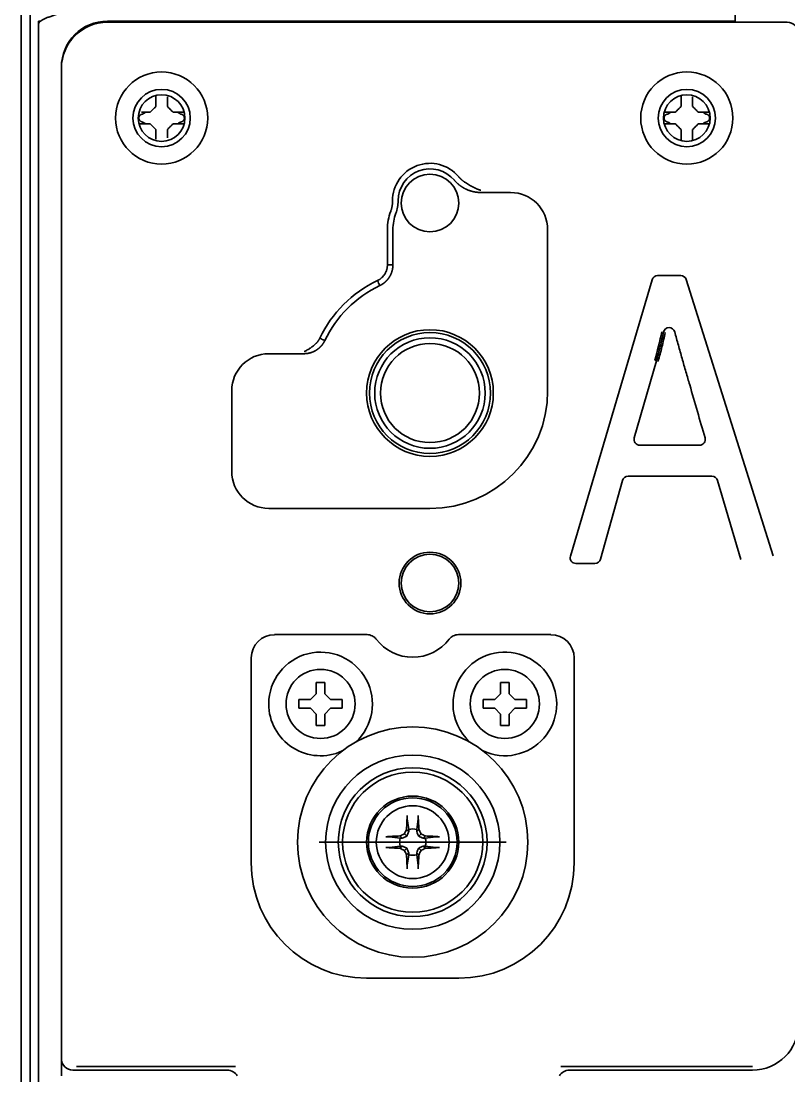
# Model space of a CAD drawing. Header units: inches. Extents: x 786 to 5593, y 691 to 5453.
# Drawn here: x 3394.2 to 3460.9, y 5190.3 to 5281.9 of the extents above; entities that cross this region are included whole.
import ezdxf

# ---------------------------------------------------------------- set-up
doc = ezdxf.new("R2010")
doc.units = ezdxf.units.IN
doc.layers.add('1', color=7, linetype='Continuous', true_color=0xffffff)

msp = doc.modelspace()

# ---------------------------------------------------------------- linework, layer by layer
at = {"layer": '1', "color": 7, "linetype": 'Continuous', "lineweight": 35}
for p, q in [((3394.24, 5281.576), (3394.24, 5283.576)), ((3395.04, 5283.576), (3395.04, 5281.576)), ((3456.24, 5281.876), (3456.24, 5283.676)), ((3395.932, 5281.876), (3395.74, 5281.876)), ((3395.74, 5281.876), (3395.74, 5281.626)), ((3456.24, 5281.876), (3401.74, 5281.876)), ((3401.74, 5281.776), (3460.74, 5281.776)), ((3394.24, 5281.576), (3394.24, 4534.638)), ((3395.04, 5281.576), (3395.04, 4536.117)), ((3395.74, 4302.776), (3395.74, 5281.626)), ((3397.74, 5277.876), (3397.74, 5190.273)), ((3397.74, 5191.776), (3397.74, 5277.776)), ((3436.74, 5266.994), (3434.149, 5266.994)), ((3426.04, 5260.712), (3426.04, 5263.776)), ((3426.522, 5263.776), (3426.522, 5260.712)), ((3439.957, 5249.776), (3439.957, 5263.776)), ((3451.505, 5259.776), (3449.499, 5259.776)), ((3449.02, 5259.418), (3441.929, 5235.418)), ((3459.535, 5235.426), (3451.982, 5259.426)), ((3418.804, 5252.994), (3415.74, 5252.994)), ((3447.474, 5245.679), (3449.401, 5252.377)), ((3412.522, 5249.776), (3412.522, 5242.776)), ((3453.145, 5245.041), (3447.955, 5245.041)), ((3446.937, 5242.348), (3454.224, 5242.348)), ((3444.543, 5235.142), (3446.455, 5241.983)), ((3454.704, 5241.991), (3456.735, 5235.134)), ((3415.74, 5239.559), (3429.74, 5239.559)), ((3442.409, 5234.776), (3444.062, 5234.776)), ((3424.278, 5228.594), (3416.24, 5228.594)), ((3440.24, 5228.594), (3432.202, 5228.594)), ((3414.222, 5226.576), (3414.222, 5208.776)), ((3442.257, 5208.776), (3442.257, 5226.576)), ((3419.865, 5223.451), (3419.865, 5224.451)), ((3419.865, 5224.451), (3420.615, 5224.451)), ((3420.615, 5224.451), (3420.615, 5223.451)), ((3435.865, 5223.451), (3435.865, 5224.451)), ((3435.865, 5224.451), (3436.615, 5224.451)), ((3436.615, 5224.451), (3436.615, 5223.451)), ((3419.365, 5222.951), (3419.865, 5223.451)), ((3420.615, 5223.451), (3421.115, 5222.951)), ((3435.365, 5222.951), (3435.865, 5223.451)), ((3436.615, 5223.451), (3437.115, 5222.951)), ((3418.365, 5222.951), (3419.365, 5222.951)), ((3418.365, 5222.201), (3418.365, 5222.951)), ((3419.365, 5222.201), (3418.365, 5222.201)), ((3419.865, 5221.701), (3419.365, 5222.201)), ((3421.115, 5222.201), (3420.615, 5221.701)), ((3421.115, 5222.951), (3422.115, 5222.951)), ((3422.115, 5222.201), (3421.115, 5222.201)), ((3422.115, 5222.951), (3422.115, 5222.201)), ((3434.365, 5222.201), (3434.365, 5222.951)), ((3434.365, 5222.951), (3435.365, 5222.951)), ((3435.365, 5222.201), (3434.365, 5222.201)), ((3435.865, 5221.701), (3435.365, 5222.201)), ((3437.115, 5222.201), (3436.615, 5221.701)), ((3437.115, 5222.951), (3438.115, 5222.951)), ((3438.115, 5222.201), (3437.115, 5222.201)), ((3438.115, 5222.951), (3438.115, 5222.201)), ((3419.865, 5220.701), (3419.865, 5221.701)), ((3420.615, 5221.701), (3420.615, 5220.701)), ((3435.865, 5220.701), (3435.865, 5221.701)), ((3436.615, 5221.701), (3436.615, 5220.701)), ((3420.615, 5220.701), (3419.865, 5220.701)), ((3436.615, 5220.701), (3435.865, 5220.701)), ((3427.89, 5211.666), (3427.772, 5212.589)), ((3428.59, 5211.666), (3428.708, 5212.589)), ((3427.722, 5211.094), (3427.519, 5211.297)), ((3427.893, 5211.492), (3427.705, 5211.68)), ((3428.586, 5211.492), (3428.775, 5211.68)), ((3428.758, 5211.094), (3428.96, 5211.297)), ((3436.365, 5210.576), (3420.115, 5210.576)), ((3427.15, 5210.926), (3426.228, 5211.044)), ((3427.15, 5210.226), (3426.228, 5210.108)), ((3427.324, 5210.923), (3427.136, 5211.111)), ((3427.324, 5210.23), (3427.136, 5210.041)), ((3429.155, 5210.923), (3429.344, 5211.111)), ((3429.155, 5210.23), (3429.344, 5210.041)), ((3429.33, 5210.926), (3430.252, 5211.044)), ((3429.33, 5210.226), (3430.252, 5210.108)), ((3427.722, 5210.058), (3427.519, 5209.856)), ((3427.893, 5209.661), (3427.705, 5209.472)), ((3427.89, 5209.486), (3427.772, 5208.564)), ((3428.586, 5209.661), (3428.775, 5209.472)), ((3428.59, 5209.486), (3428.708, 5208.564)), ((3428.758, 5210.058), (3428.96, 5209.856)), ((3424.24, 5198.759), (3432.24, 5198.759)), ((3412.868, 5191.092), (3399.055, 5191.092)), ((3457.74, 5191.092), (3441.112, 5191.092)), ((3412.14, 5190.776), (3398.739, 5190.776)), ((3457.74, 5190.776), (3441.839, 5190.776))]:
    msp.add_line(p, q, dxfattribs=at)
for centre, radius in [((3406.44, 5273.458), 4), ((3452.04, 5273.458), 4), ((3406.44, 5273.458), 2.49), ((3406.44, 5273.458), 2.025), ((3452.04, 5273.458), 2.49), ((3452.04, 5273.458), 2.025), ((3429.74, 5266.076), 2.5), ((3429.74, 5249.576), 5.5), ((3429.74, 5249.574), 5.25), ((3429.74, 5249.576), 4.8), ((3429.74, 5249.576), 4.3), ((3429.74, 5233.076), 2.68), ((3429.74, 5233.076), 2.5), ((3420.24, 5222.576), 3), ((3436.24, 5222.576), 3), ((3428.24, 5210.576), 10), ((3428.24, 5210.576), 7.566), ((3428.24, 5210.576), 6.461), ((3428.24, 5210.576), 6.086), ((3428.24, 5210.576), 4), ((3428.24, 5210.576), 3.85), ((3428.24, 5210.576), 3.16)]:
    msp.add_circle(centre, radius, dxfattribs=at)
for centre, radius, start, end in [((3401.74, 5277.876), 4, 90, 180), ((3401.74, 5277.776), 4, 90, 180), ((3429.74, 5266.276), 3.25, 40.12402, 180.27494), ((3429.74, 5266.276), 2.767, 40.12402, 180.27494), ((3436.74, 5263.776), 3.217, 0, 90), ((3430.54, 5263.776), 4.5, 159.36558, 180), ((3430.54, 5263.776), 4.017, 159.36558, 180), ((3449.499, 5259.276), 0.5, 90, 163.54075), ((3451.505, 5259.276), 0.5, 17.47032, 90), ((3429.74, 5249.776), 10.6, 115.50031, 154.49969), ((3429.74, 5249.776), 10.117, 115.50031, 154.49969), ((3450.508, 5254.757), 0.5, 14.73644, 167.89897), ((3415.74, 5249.776), 3.217, 90, 180), ((3429.74, 5249.776), 10.217, 270, 0), ((3447.955, 5245.541), 0.5, 163.94567, 270), ((3453.145, 5245.541), 0.5, 270, 16.1636), ((3415.74, 5242.776), 3.217, 180, 270), ((3446.937, 5241.848), 0.5, 90, 164.3881), ((3454.224, 5241.848), 0.5, 16.50585, 90), ((3442.409, 5235.276), 0.5, 163.54075, 270), ((3444.062, 5235.276), 0.5, 270, 344.3881), ((3416.24, 5226.576), 2.017, 90, 180), ((3440.24, 5226.576), 2.017, 0, 90), ((3428.24, 5230.615), 3.983, 217.31922, 322.68078), ((3420.24, 5222.576), 4.5, 312.55313, 180), ((3436.24, 5222.576), 4.5, 245.17688, 180), ((3420.24, 5222.576), 4.5, 180, 294.82875), ((3436.24, 5222.576), 4.5, 180, 227.4525), ((3428.24, 5210.576), 1.145, 72.20111, 107.79889), ((3428.24, 5210.576), 1.145, 162.20111, 197.79889), ((3428.24, 5210.576), 1.145, 342.20111, 17.79889), ((3428.24, 5210.576), 1.145, 252.20111, 287.79889), ((3424.24, 5208.776), 10.017, 180, 270), ((3432.24, 5208.776), 10.017, 270, 0), ((3457.74, 5194.776), 4, 270, 0)]:
    msp.add_arc(centre, radius, start, end, dxfattribs=at)
for centre, major_axis, ratio, start_param, end_param in [((3460.739, 5280.776), (0.708, 0.708), 0.998783, 5.498396, 7.067974), ((3449.257, 5252.417), (-0.144, 0.041), 0.003982, 3.141593, 4.712389), ((3449.546, 5252.335), (-0.144, 0.041), 0.003982, 4.712389, 6.283185), ((3427.943, 5210.581), (0.065, 3.728), 0.072244, 0.900133, 1.272854), ((3428.536, 5210.581), (0.065, -3.728), 0.072244, 1.868738, 2.24146), ((3427.981, 5211.13), (3.344, 1.559), 0.094201, 1.665412, 1.782277), ((3427.686, 5210.835), (1.559, 3.344), 0.094201, 1.359315, 1.476181), ((3428.794, 5210.835), (1.559, -3.344), 0.094201, 1.665412, 1.782277), ((3428.498, 5211.13), (3.344, -1.559), 0.094201, 1.359315, 1.476181), ((3428.235, 5210.873), (3.728, 0.065), 0.072244, 1.868738, 2.24146), ((3428.245, 5210.873), (3.728, -0.065), 0.072244, 0.900133, 1.272854), ((3428.235, 5210.28), (-3.728, 0.065), 0.072244, 0.900133, 1.272854), ((3427.981, 5210.022), (-3.344, 1.559), 0.094201, 1.359315, 1.476181), ((3427.686, 5210.318), (-1.559, 3.344), 0.094201, 1.665412, 1.782277), ((3427.943, 5210.571), (-0.065, 3.728), 0.072244, 1.868738, 2.24146), ((3428.536, 5210.571), (-0.065, -3.728), 0.072244, 0.900133, 1.272854), ((3428.794, 5210.318), (-1.559, -3.344), 0.094201, 1.359315, 1.476181), ((3428.498, 5210.022), (-3.344, -1.559), 0.094201, 1.665412, 1.782277), ((3428.245, 5210.28), (-3.728, -0.065), 0.072244, 1.868738, 2.24146), ((3398.74, 5191.777), (-0.708, -0.708), 0.998783, 5.498396, 7.067974), ((3412.139, 5189.776), (0.708, 0.708), 0.998783, 6.021139, 7.067974), ((3441.84, 5189.776), (-0.708, 0.708), 0.998783, 5.498396, 6.545231)]:
    msp.add_ellipse(centre, major_axis=major_axis, ratio=ratio, start_param=start_param, end_param=end_param, dxfattribs=at)
for points, knots in [([(3397.54, 5282.535), (3397.428, 5282.498), (3397.317, 5282.461), (3397.097, 5282.387), (3396.99, 5282.351), (3396.782, 5282.277), (3396.681, 5282.24), (3396.492, 5282.166), (3396.403, 5282.129), (3396.239, 5282.055), (3396.164, 5282.019), (3396.03, 5281.945), (3395.972, 5281.908), (3395.874, 5281.834), (3395.834, 5281.797), (3395.775, 5281.723), (3395.755, 5281.686), (3395.746, 5281.65)], [0, 0, 0, 0, 0.125, 0.125, 0.25, 0.25, 0.375, 0.375, 0.5, 0.5, 0.625, 0.625, 0.75, 0.75, 0.875, 0.875, 1, 1, 1, 1]), ([(3395.746, 5281.65), (3395.745, 5281.646), (3395.743, 5281.639), (3395.741, 5281.632), (3395.74, 5281.627), (3395.74, 5281.626), (3395.74, 5281.626)], [0, 0, 0, 0, 0.244951, 0.494182, 0.746344, 1, 1, 1, 1]), ([(3405.94, 5274.458), (3405.94, 5274.513), (3405.94, 5274.621), (3405.94, 5274.782), (3405.94, 5274.941), (3405.94, 5275.097), (3405.94, 5275.232), (3405.94, 5275.318), (3405.94, 5275.354)], [0, 0, 0, 0, 0.176379, 0.352757, 0.529136, 0.705514, 0.881893, 1, 1, 1, 1]), ([(3406.94, 5275.298), (3406.94, 5275.242), (3406.94, 5275.186), (3406.94, 5275.021), (3406.94, 5274.911), (3406.94, 5274.687), (3406.94, 5274.574), (3406.94, 5274.458)], [0, 0, 0, 0, 0.207293, 0.207293, 0.603646, 0.603646, 1, 1, 1, 1]), ([(3451.54, 5274.458), (3451.54, 5274.513), (3451.54, 5274.621), (3451.54, 5274.782), (3451.54, 5274.941), (3451.54, 5275.097), (3451.54, 5275.232), (3451.54, 5275.318), (3451.54, 5275.354)], [0, 0, 0, 0, 0.176379, 0.352757, 0.529136, 0.705514, 0.881893, 1, 1, 1, 1]), ([(3452.54, 5275.298), (3452.54, 5275.242), (3452.54, 5275.186), (3452.54, 5275.021), (3452.54, 5274.911), (3452.54, 5274.687), (3452.54, 5274.574), (3452.54, 5274.458)], [0, 0, 0, 0, 0.207293, 0.207293, 0.603646, 0.603646, 1, 1, 1, 1]), ([(3404.714, 5273.133), (3404.696, 5273.138), (3404.662, 5273.15), (3404.631, 5273.168), (3404.608, 5273.183), (3404.6, 5273.188), (3404.586, 5273.2), (3404.579, 5273.205), (3404.559, 5273.224), (3404.547, 5273.237), (3404.53, 5273.259), (3404.524, 5273.267), (3404.514, 5273.282), (3404.51, 5273.29), (3404.497, 5273.315), (3404.489, 5273.331), (3404.48, 5273.358), (3404.477, 5273.367), (3404.473, 5273.385), (3404.471, 5273.394), (3404.466, 5273.421), (3404.465, 5273.439), (3404.465, 5273.467), (3404.465, 5273.477), (3404.467, 5273.495), (3404.468, 5273.504), (3404.472, 5273.532), (3404.477, 5273.55), (3404.486, 5273.576), (3404.489, 5273.585), (3404.497, 5273.602), (3404.501, 5273.61), (3404.514, 5273.634), (3404.524, 5273.65), (3404.541, 5273.672), (3404.547, 5273.679), (3404.559, 5273.692), (3404.566, 5273.699), (3404.586, 5273.717), (3404.6, 5273.729), (3404.623, 5273.744), (3404.63, 5273.749), (3404.646, 5273.757), (3404.655, 5273.761), (3404.679, 5273.773), (3404.696, 5273.779), (3404.714, 5273.784)], [0, 0, 0, 0, 0.0625, 0.125, 0.125, 0.15625, 0.15625, 0.1875, 0.1875, 0.25, 0.25, 0.28125, 0.28125, 0.3125, 0.3125, 0.375, 0.375, 0.40625, 0.40625, 0.4375, 0.4375, 0.5, 0.5, 0.53125, 0.53125, 0.5625, 0.5625, 0.625, 0.625, 0.65625, 0.65625, 0.6875, 0.6875, 0.75, 0.75, 0.78125, 0.78125, 0.8125, 0.8125, 0.875, 0.875, 0.90625, 0.90625, 0.9375, 0.9375, 1, 1, 1, 1]), ([(3404.686, 5273.958), (3404.713, 5273.958), (3404.741, 5273.958), (3404.877, 5273.958), (3404.987, 5273.958), (3405.211, 5273.958), (3405.325, 5273.958), (3405.44, 5273.958)], [0, 0, 0, 0, 0.114015, 0.114015, 0.557008, 0.557008, 1, 1, 1, 1]), ([(3404.714, 5273.784), (3404.765, 5273.797), (3404.815, 5273.816), (3404.887, 5273.851), (3404.91, 5273.864), (3404.944, 5273.885), (3404.955, 5273.893), (3404.978, 5273.908), (3404.989, 5273.916), (3405.01, 5273.933), (3405.021, 5273.941), (3405.032, 5273.95)], [0, 0, 0, 0, 0.4426, 0.4426, 0.6639, 0.6639, 0.77455, 0.77455, 0.885201, 0.885201, 1, 1, 1, 1]), ([(3407.44, 5273.958), (3407.494, 5273.958), (3407.602, 5273.958), (3407.764, 5273.958), (3407.923, 5273.958), (3408.078, 5273.958), (3408.23, 5273.958), (3408.334, 5273.958), (3408.388, 5273.958)], [0, 0, 0, 0, 0.166712, 0.333424, 0.500135, 0.666847, 0.833559, 1, 1, 1, 1]), ([(3407.847, 5273.951), (3407.858, 5273.942), (3407.889, 5273.916), (3407.923, 5273.893), (3407.957, 5273.872), (3407.969, 5273.865), (3407.992, 5273.852), (3408.004, 5273.846), (3408.064, 5273.816), (3408.114, 5273.798), (3408.165, 5273.784)], [0, 0, 0, 0, 0.11426, 0.335695, 0.335695, 0.446413, 0.446413, 0.55713, 0.55713, 1, 1, 1, 1]), ([(3408.166, 5273.784), (3408.183, 5273.779), (3408.217, 5273.767), (3408.249, 5273.749), (3408.272, 5273.734), (3408.279, 5273.729), (3408.294, 5273.717), (3408.301, 5273.711), (3408.321, 5273.693), (3408.333, 5273.679), (3408.35, 5273.658), (3408.355, 5273.65), (3408.365, 5273.634), (3408.37, 5273.627), (3408.383, 5273.602), (3408.39, 5273.586), (3408.4, 5273.559), (3408.402, 5273.55), (3408.407, 5273.532), (3408.409, 5273.523), (3408.413, 5273.496), (3408.415, 5273.478), (3408.415, 5273.45), (3408.414, 5273.44), (3408.413, 5273.422), (3408.412, 5273.412), (3408.407, 5273.385), (3408.403, 5273.367), (3408.394, 5273.341), (3408.39, 5273.332), (3408.383, 5273.315), (3408.379, 5273.307), (3408.366, 5273.283), (3408.356, 5273.267), (3408.339, 5273.245), (3408.333, 5273.238), (3408.321, 5273.225), (3408.314, 5273.218), (3408.294, 5273.2), (3408.28, 5273.188), (3408.257, 5273.173), (3408.249, 5273.168), (3408.233, 5273.16), (3408.225, 5273.155), (3408.201, 5273.144), (3408.184, 5273.138), (3408.166, 5273.133)], [0, 0, 0, 0, 0.0625, 0.125, 0.125, 0.15625, 0.15625, 0.1875, 0.1875, 0.25, 0.25, 0.28125, 0.28125, 0.3125, 0.3125, 0.375, 0.375, 0.40625, 0.40625, 0.4375, 0.4375, 0.5, 0.5, 0.53125, 0.53125, 0.5625, 0.5625, 0.625, 0.625, 0.65625, 0.65625, 0.6875, 0.6875, 0.75, 0.75, 0.78125, 0.78125, 0.8125, 0.8125, 0.875, 0.875, 0.90625, 0.90625, 0.9375, 0.9375, 1, 1, 1, 1]), ([(3450.314, 5273.133), (3450.296, 5273.138), (3450.262, 5273.15), (3450.231, 5273.168), (3450.208, 5273.183), (3450.2, 5273.188), (3450.186, 5273.2), (3450.179, 5273.205), (3450.159, 5273.224), (3450.147, 5273.237), (3450.13, 5273.259), (3450.124, 5273.267), (3450.114, 5273.282), (3450.11, 5273.29), (3450.097, 5273.315), (3450.089, 5273.331), (3450.08, 5273.358), (3450.077, 5273.367), (3450.073, 5273.385), (3450.071, 5273.394), (3450.066, 5273.421), (3450.065, 5273.439), (3450.065, 5273.467), (3450.065, 5273.477), (3450.067, 5273.495), (3450.068, 5273.504), (3450.072, 5273.532), (3450.077, 5273.55), (3450.086, 5273.576), (3450.089, 5273.585), (3450.097, 5273.602), (3450.101, 5273.61), (3450.114, 5273.634), (3450.124, 5273.65), (3450.141, 5273.672), (3450.147, 5273.679), (3450.159, 5273.692), (3450.166, 5273.699), (3450.186, 5273.717), (3450.2, 5273.729), (3450.223, 5273.744), (3450.23, 5273.749), (3450.246, 5273.757), (3450.255, 5273.761), (3450.279, 5273.773), (3450.296, 5273.779), (3450.314, 5273.784)], [0, 0, 0, 0, 0.0625, 0.125, 0.125, 0.15625, 0.15625, 0.1875, 0.1875, 0.25, 0.25, 0.28125, 0.28125, 0.3125, 0.3125, 0.375, 0.375, 0.40625, 0.40625, 0.4375, 0.4375, 0.5, 0.5, 0.53125, 0.53125, 0.5625, 0.5625, 0.625, 0.625, 0.65625, 0.65625, 0.6875, 0.6875, 0.75, 0.75, 0.78125, 0.78125, 0.8125, 0.8125, 0.875, 0.875, 0.90625, 0.90625, 0.9375, 0.9375, 1, 1, 1, 1]), ([(3450.099, 5273.958), (3450.188, 5273.958), (3450.278, 5273.958), (3450.477, 5273.958), (3450.587, 5273.958), (3450.811, 5273.958), (3450.925, 5273.958), (3451.04, 5273.958)], [0, 0, 0, 0, 0.296177, 0.296177, 0.648089, 0.648089, 1, 1, 1, 1]), ([(3450.314, 5273.784), (3450.365, 5273.797), (3450.415, 5273.816), (3450.487, 5273.851), (3450.51, 5273.864), (3450.544, 5273.885), (3450.555, 5273.893), (3450.578, 5273.908), (3450.589, 5273.916), (3450.61, 5273.933), (3450.621, 5273.941), (3450.632, 5273.95)], [0, 0, 0, 0, 0.4426, 0.4426, 0.6639, 0.6639, 0.77455, 0.77455, 0.885201, 0.885201, 1, 1, 1, 1]), ([(3453.04, 5273.958), (3453.094, 5273.958), (3453.202, 5273.958), (3453.364, 5273.958), (3453.523, 5273.958), (3453.678, 5273.958), (3453.83, 5273.958), (3453.934, 5273.958), (3453.988, 5273.958)], [0, 0, 0, 0, 0.166712, 0.333424, 0.500135, 0.666847, 0.833559, 1, 1, 1, 1]), ([(3453.447, 5273.951), (3453.458, 5273.942), (3453.489, 5273.916), (3453.523, 5273.893), (3453.557, 5273.872), (3453.569, 5273.865), (3453.592, 5273.852), (3453.604, 5273.846), (3453.664, 5273.816), (3453.714, 5273.798), (3453.765, 5273.784)], [0, 0, 0, 0, 0.11426, 0.335695, 0.335695, 0.446413, 0.446413, 0.55713, 0.55713, 1, 1, 1, 1]), ([(3453.766, 5273.784), (3453.783, 5273.779), (3453.817, 5273.767), (3453.849, 5273.749), (3453.872, 5273.734), (3453.879, 5273.729), (3453.894, 5273.717), (3453.901, 5273.711), (3453.921, 5273.693), (3453.933, 5273.679), (3453.95, 5273.658), (3453.955, 5273.65), (3453.965, 5273.634), (3453.97, 5273.627), (3453.983, 5273.602), (3453.99, 5273.586), (3454, 5273.559), (3454.002, 5273.55), (3454.007, 5273.532), (3454.009, 5273.523), (3454.013, 5273.496), (3454.015, 5273.478), (3454.015, 5273.45), (3454.014, 5273.44), (3454.013, 5273.422), (3454.012, 5273.412), (3454.007, 5273.385), (3454.003, 5273.367), (3453.994, 5273.341), (3453.99, 5273.332), (3453.983, 5273.315), (3453.979, 5273.307), (3453.966, 5273.283), (3453.956, 5273.267), (3453.939, 5273.245), (3453.933, 5273.238), (3453.921, 5273.225), (3453.914, 5273.218), (3453.894, 5273.2), (3453.88, 5273.188), (3453.857, 5273.173), (3453.849, 5273.168), (3453.833, 5273.16), (3453.825, 5273.155), (3453.801, 5273.144), (3453.784, 5273.138), (3453.766, 5273.133)], [0, 0, 0, 0, 0.0625, 0.125, 0.125, 0.15625, 0.15625, 0.1875, 0.1875, 0.25, 0.25, 0.28125, 0.28125, 0.3125, 0.3125, 0.375, 0.375, 0.40625, 0.40625, 0.4375, 0.4375, 0.5, 0.5, 0.53125, 0.53125, 0.5625, 0.5625, 0.625, 0.625, 0.65625, 0.65625, 0.6875, 0.6875, 0.75, 0.75, 0.78125, 0.78125, 0.8125, 0.8125, 0.875, 0.875, 0.90625, 0.90625, 0.9375, 0.9375, 1, 1, 1, 1]), ([(3405.44, 5272.958), (3405.386, 5272.958), (3405.277, 5272.958), (3405.116, 5272.958), (3404.957, 5272.958), (3404.802, 5272.958), (3404.669, 5272.958), (3404.585, 5272.958), (3404.553, 5272.958)], [0, 0, 0, 0, 0.177991, 0.355983, 0.533974, 0.711965, 0.889957, 1, 1, 1, 1]), ([(3405.032, 5272.966), (3405.022, 5272.975), (3404.99, 5273.001), (3404.957, 5273.024), (3404.922, 5273.045), (3404.911, 5273.052), (3404.887, 5273.065), (3404.875, 5273.071), (3404.815, 5273.101), (3404.765, 5273.119), (3404.714, 5273.133)], [0, 0, 0, 0, 0.114897, 0.336173, 0.336173, 0.446811, 0.446811, 0.557449, 0.557449, 1, 1, 1, 1]), ([(3408.347, 5272.958), (3408.269, 5272.958), (3408.19, 5272.958), (3408.002, 5272.958), (3407.892, 5272.958), (3407.669, 5272.958), (3407.555, 5272.958), (3407.44, 5272.958)], [0, 0, 0, 0, 0.268822, 0.268822, 0.634411, 0.634411, 1, 1, 1, 1]), ([(3408.166, 5273.133), (3408.114, 5273.119), (3408.065, 5273.101), (3407.993, 5273.066), (3407.97, 5273.053), (3407.936, 5273.032), (3407.924, 5273.024), (3407.902, 5273.009), (3407.891, 5273.001), (3407.869, 5272.984), (3407.858, 5272.976), (3407.848, 5272.967)], [0, 0, 0, 0, 0.442502, 0.442502, 0.663754, 0.663754, 0.774379, 0.774379, 0.885005, 0.885005, 1, 1, 1, 1]), ([(3451.04, 5272.958), (3450.986, 5272.958), (3450.877, 5272.958), (3450.716, 5272.958), (3450.557, 5272.958), (3450.402, 5272.958), (3450.269, 5272.958), (3450.185, 5272.958), (3450.153, 5272.958)], [0, 0, 0, 0, 0.177991, 0.355983, 0.533974, 0.711965, 0.889957, 1, 1, 1, 1]), ([(3450.632, 5272.966), (3450.622, 5272.975), (3450.59, 5273.001), (3450.557, 5273.024), (3450.522, 5273.045), (3450.511, 5273.052), (3450.487, 5273.065), (3450.475, 5273.071), (3450.415, 5273.101), (3450.365, 5273.119), (3450.314, 5273.133)], [0, 0, 0, 0, 0.114897, 0.336173, 0.336173, 0.446811, 0.446811, 0.557449, 0.557449, 1, 1, 1, 1]), ([(3453.947, 5272.958), (3453.869, 5272.958), (3453.79, 5272.958), (3453.602, 5272.958), (3453.492, 5272.958), (3453.269, 5272.958), (3453.155, 5272.958), (3453.04, 5272.958)], [0, 0, 0, 0, 0.268822, 0.268822, 0.634411, 0.634411, 1, 1, 1, 1]), ([(3453.766, 5273.133), (3453.714, 5273.119), (3453.665, 5273.101), (3453.593, 5273.066), (3453.57, 5273.053), (3453.536, 5273.032), (3453.524, 5273.024), (3453.502, 5273.009), (3453.491, 5273.001), (3453.469, 5272.984), (3453.458, 5272.976), (3453.448, 5272.967)], [0, 0, 0, 0, 0.442502, 0.442502, 0.663754, 0.663754, 0.774379, 0.774379, 0.885005, 0.885005, 1, 1, 1, 1]), ([(3405.94, 5271.61), (3405.94, 5271.669), (3405.94, 5271.728), (3405.94, 5271.896), (3405.94, 5272.006), (3405.94, 5272.23), (3405.94, 5272.343), (3405.94, 5272.458)], [0, 0, 0, 0, 0.215802, 0.215802, 0.607901, 0.607901, 1, 1, 1, 1]), ([(3406.94, 5272.458), (3406.94, 5272.404), (3406.94, 5272.296), (3406.94, 5272.134), (3406.94, 5271.976), (3406.94, 5271.848), (3406.94, 5271.773), (3406.94, 5271.75)], [0, 0, 0, 0, 0.223977, 0.447953, 0.67193, 0.895907, 1, 1, 1, 1]), ([(3451.54, 5271.515), (3451.54, 5271.605), (3451.54, 5271.696), (3451.54, 5271.896), (3451.54, 5272.006), (3451.54, 5272.23), (3451.54, 5272.343), (3451.54, 5272.458)], [0, 0, 0, 0, 0.298061, 0.298061, 0.64903, 0.64903, 1, 1, 1, 1]), ([(3452.54, 5272.458), (3452.54, 5272.404), (3452.54, 5272.296), (3452.54, 5272.134), (3452.54, 5271.976), (3452.54, 5271.82), (3452.54, 5271.675), (3452.54, 5271.577), (3452.54, 5271.53)], [0, 0, 0, 0, 0.170158, 0.340317, 0.510475, 0.680634, 0.850792, 1, 1, 1, 1]), ([(3434.149, 5266.994), (3434.139, 5266.994), (3434.121, 5266.994), (3434.094, 5266.994), (3434.067, 5266.995), (3434.04, 5266.996), (3434.013, 5266.997), (3433.985, 5266.998), (3433.958, 5267), (3433.931, 5267.001), (3433.904, 5267.004), (3433.877, 5267.006), (3433.85, 5267.008), (3433.823, 5267.011), (3433.796, 5267.014), (3433.769, 5267.018), (3433.742, 5267.021), (3433.715, 5267.025), (3433.688, 5267.029), (3433.661, 5267.033), (3433.634, 5267.038), (3433.608, 5267.043), (3433.581, 5267.048), (3433.554, 5267.053), (3433.528, 5267.059), (3433.501, 5267.064), (3433.475, 5267.07), (3433.448, 5267.077), (3433.422, 5267.083), (3433.395, 5267.09), (3433.369, 5267.097), (3433.343, 5267.104), (3433.317, 5267.111), (3433.291, 5267.119), (3433.265, 5267.127), (3433.239, 5267.135), (3433.213, 5267.143), (3433.187, 5267.152), (3433.161, 5267.161), (3433.136, 5267.17), (3433.11, 5267.179), (3433.085, 5267.189), (3433.059, 5267.198), (3433.034, 5267.208), (3433.009, 5267.219), (3432.984, 5267.229), (3432.959, 5267.24), (3432.934, 5267.251), (3432.909, 5267.262), (3432.884, 5267.273), (3432.86, 5267.285), (3432.835, 5267.297), (3432.811, 5267.309), (3432.787, 5267.321), (3432.762, 5267.333), (3432.738, 5267.346), (3432.714, 5267.359), (3432.691, 5267.372), (3432.667, 5267.385), (3432.643, 5267.399), (3432.62, 5267.413), (3432.597, 5267.426), (3432.573, 5267.441), (3432.55, 5267.455), (3432.527, 5267.47), (3432.505, 5267.484), (3432.482, 5267.499), (3432.459, 5267.515), (3432.437, 5267.53), (3432.415, 5267.546), (3432.393, 5267.562), (3432.371, 5267.578), (3432.349, 5267.594), (3432.327, 5267.61), (3432.306, 5267.627), (3432.284, 5267.644), (3432.263, 5267.661), (3432.242, 5267.678), (3432.221, 5267.695), (3432.2, 5267.713), (3432.18, 5267.731), (3432.159, 5267.748), (3432.139, 5267.767), (3432.119, 5267.785), (3432.099, 5267.803), (3432.079, 5267.822), (3432.06, 5267.841), (3432.04, 5267.86), (3432.021, 5267.879), (3432.002, 5267.899), (3431.983, 5267.918), (3431.964, 5267.938), (3431.946, 5267.958), (3431.928, 5267.978), (3431.909, 5267.998), (3431.891, 5268.018), (3431.874, 5268.039), (3431.862, 5268.053), (3431.856, 5268.06)], [0, 0, 0, 0, 0.010418, 0.020835, 0.031253, 0.04167, 0.052088, 0.062505, 0.072922, 0.08334, 0.093757, 0.104175, 0.114592, 0.125009, 0.135426, 0.145844, 0.156261, 0.166678, 0.177095, 0.187512, 0.197929, 0.208347, 0.218764, 0.229181, 0.239598, 0.250015, 0.260432, 0.270849, 0.281266, 0.291683, 0.302099, 0.312516, 0.322933, 0.33335, 0.343767, 0.354184, 0.364601, 0.375017, 0.385434, 0.395851, 0.406267, 0.416684, 0.427101, 0.437518, 0.447934, 0.458351, 0.468767, 0.479184, 0.489601, 0.500017, 0.510434, 0.52085, 0.531267, 0.541683, 0.5521, 0.562516, 0.572933, 0.583349, 0.593766, 0.604182, 0.614599, 0.625015, 0.635431, 0.645848, 0.656264, 0.66668, 0.677097, 0.687513, 0.697929, 0.708346, 0.718762, 0.729178, 0.739595, 0.750011, 0.760427, 0.770844, 0.78126, 0.791676, 0.802092, 0.812509, 0.822925, 0.833341, 0.843757, 0.854173, 0.86459, 0.875006, 0.885422, 0.895838, 0.906254, 0.916671, 0.927087, 0.937503, 0.947919, 0.958335, 0.968752, 0.979168, 0.989584, 1, 1, 1, 1]), ([(3434.145, 5267.181), (3434.141, 5267.183), (3434.137, 5267.184), (3434.133, 5267.185), (3434.132, 5267.186), (3434.13, 5267.186), (3434.127, 5267.187), (3434.124, 5267.188), (3434.115, 5267.192), (3434.107, 5267.194), (3434.085, 5267.202), (3434.07, 5267.208), (3434.024, 5267.224), (3433.994, 5267.235), (3433.904, 5267.27), (3433.845, 5267.294), (3433.726, 5267.345), (3433.667, 5267.372), (3433.549, 5267.429), (3433.432, 5267.488), (3433.316, 5267.551), (3433.2, 5267.617), (3433.143, 5267.65), (3433.028, 5267.719), (3432.972, 5267.754), (3432.859, 5267.827), (3432.803, 5267.864), (3432.747, 5267.901)], [0, 0, 0, 0, 0.007813, 0.007813, 0.009766, 0.009766, 0.011719, 0.015625, 0.015625, 0.03125, 0.03125, 0.0625, 0.0625, 0.125, 0.125, 0.25, 0.25, 0.375, 0.375, 0.5, 0.625, 0.625, 0.75, 0.75, 0.875, 0.875, 1, 1, 1, 1]), ([(3426.972, 5266.263), (3426.973, 5266.081), (3426.957, 5265.898), (3426.893, 5265.539), (3426.844, 5265.363), (3426.78, 5265.192)], [0, 0, 0, 0, 0.5, 0.5, 1, 1, 1, 1]), ([(3426.522, 5260.712), (3426.522, 5260.704), (3426.522, 5260.689), (3426.522, 5260.665), (3426.521, 5260.642), (3426.52, 5260.618), (3426.519, 5260.595), (3426.517, 5260.572), (3426.516, 5260.548), (3426.514, 5260.525), (3426.511, 5260.501), (3426.509, 5260.478), (3426.506, 5260.455), (3426.503, 5260.432), (3426.499, 5260.409), (3426.496, 5260.385), (3426.492, 5260.362), (3426.487, 5260.339), (3426.483, 5260.316), (3426.478, 5260.293), (3426.473, 5260.27), (3426.468, 5260.248), (3426.462, 5260.225), (3426.456, 5260.202), (3426.45, 5260.179), (3426.444, 5260.157), (3426.437, 5260.134), (3426.43, 5260.112), (3426.423, 5260.09), (3426.416, 5260.067), (3426.408, 5260.045), (3426.4, 5260.023), (3426.392, 5260.001), (3426.383, 5259.979), (3426.375, 5259.958), (3426.366, 5259.936), (3426.356, 5259.915), (3426.347, 5259.893), (3426.337, 5259.872), (3426.327, 5259.851), (3426.317, 5259.829), (3426.307, 5259.808), (3426.296, 5259.788), (3426.285, 5259.767), (3426.274, 5259.746), (3426.262, 5259.726), (3426.251, 5259.706), (3426.239, 5259.685), (3426.226, 5259.665), (3426.214, 5259.645), (3426.201, 5259.626), (3426.189, 5259.606), (3426.176, 5259.587), (3426.162, 5259.567), (3426.149, 5259.548), (3426.135, 5259.529), (3426.121, 5259.51), (3426.107, 5259.492), (3426.092, 5259.473), (3426.078, 5259.455), (3426.063, 5259.437), (3426.048, 5259.419), (3426.033, 5259.401), (3426.017, 5259.384), (3426.001, 5259.366), (3425.985, 5259.349), (3425.969, 5259.332), (3425.953, 5259.315), (3425.937, 5259.298), (3425.92, 5259.282), (3425.903, 5259.266), (3425.886, 5259.249), (3425.869, 5259.234), (3425.851, 5259.218), (3425.834, 5259.202), (3425.816, 5259.187), (3425.798, 5259.172), (3425.78, 5259.157), (3425.762, 5259.143), (3425.743, 5259.128), (3425.724, 5259.114), (3425.706, 5259.1), (3425.687, 5259.086), (3425.667, 5259.073), (3425.648, 5259.06), (3425.629, 5259.046), (3425.609, 5259.034), (3425.589, 5259.021), (3425.569, 5259.009), (3425.549, 5258.997), (3425.529, 5258.985), (3425.509, 5258.973), (3425.488, 5258.962), (3425.468, 5258.95), (3425.447, 5258.939), (3425.426, 5258.929), (3425.405, 5258.918), (3425.391, 5258.911), (3425.384, 5258.908)], [0, 0, 0, 0, 0.010418, 0.020837, 0.031255, 0.041673, 0.052091, 0.062509, 0.072927, 0.083344, 0.093762, 0.10418, 0.114597, 0.125015, 0.135432, 0.145849, 0.156267, 0.166684, 0.177101, 0.187518, 0.197935, 0.208352, 0.218769, 0.229186, 0.239602, 0.250019, 0.260436, 0.270852, 0.281269, 0.291686, 0.302102, 0.312519, 0.322935, 0.333351, 0.343768, 0.354184, 0.3646, 0.375017, 0.385433, 0.395849, 0.406265, 0.416681, 0.427098, 0.437514, 0.44793, 0.458346, 0.468762, 0.479178, 0.489594, 0.50001, 0.510426, 0.520842, 0.531258, 0.541674, 0.55209, 0.562506, 0.572922, 0.583338, 0.593754, 0.60417, 0.614586, 0.625002, 0.635418, 0.645834, 0.65625, 0.666666, 0.677083, 0.687499, 0.697915, 0.708331, 0.718747, 0.729163, 0.73958, 0.749996, 0.760412, 0.770829, 0.781245, 0.791661, 0.802078, 0.812494, 0.822911, 0.833327, 0.843744, 0.854161, 0.864577, 0.874994, 0.885411, 0.895828, 0.906245, 0.916662, 0.927079, 0.937496, 0.947913, 0.95833, 0.968748, 0.979165, 0.989582, 1, 1, 1, 1]), ([(3449.401, 5252.377), (3449.518, 5252.787), (3449.628, 5253.2), (3449.833, 5254.028), (3449.93, 5254.444), (3450.019, 5254.862)], [0, 0, 0, 0, 0.5, 0.5, 1, 1, 1, 1]), ([(3450.166, 5254.83), (3450.076, 5254.411), (3449.979, 5253.994), (3449.773, 5253.162), (3449.663, 5252.748), (3449.546, 5252.336)], [0, 0, 0, 0, 0.5, 0.5, 1, 1, 1, 1]), ([(3450.992, 5254.884), (3451.093, 5254.498), (3451.197, 5254.113), (3451.41, 5253.344), (3451.518, 5252.96), (3451.682, 5252.385), (3451.737, 5252.193), (3451.848, 5251.81), (3451.904, 5251.619), (3452.07, 5251.044), (3452.626, 5249.128), (3453.181, 5247.213), (3453.625, 5245.68)], [0, 0, 0, 0, 0.125, 0.125, 0.25, 0.25, 0.3125, 0.3125, 0.375, 0.375, 0.5, 1, 1, 1, 1]), ([(3420.608, 5254.132), (3420.605, 5254.125), (3420.598, 5254.111), (3420.587, 5254.09), (3420.577, 5254.069), (3420.566, 5254.048), (3420.555, 5254.028), (3420.543, 5254.007), (3420.531, 5253.987), (3420.52, 5253.967), (3420.507, 5253.947), (3420.495, 5253.927), (3420.482, 5253.907), (3420.47, 5253.887), (3420.456, 5253.868), (3420.443, 5253.849), (3420.43, 5253.829), (3420.416, 5253.81), (3420.402, 5253.792), (3420.388, 5253.773), (3420.373, 5253.754), (3420.359, 5253.736), (3420.344, 5253.718), (3420.329, 5253.7), (3420.314, 5253.682), (3420.298, 5253.665), (3420.282, 5253.647), (3420.267, 5253.63), (3420.25, 5253.613), (3420.234, 5253.596), (3420.218, 5253.579), (3420.201, 5253.563), (3420.184, 5253.547), (3420.167, 5253.531), (3420.15, 5253.515), (3420.132, 5253.499), (3420.115, 5253.483), (3420.097, 5253.468), (3420.079, 5253.453), (3420.061, 5253.438), (3420.043, 5253.424), (3420.024, 5253.409), (3420.006, 5253.395), (3419.987, 5253.381), (3419.968, 5253.367), (3419.949, 5253.354), (3419.929, 5253.34), (3419.91, 5253.327), (3419.89, 5253.315), (3419.871, 5253.302), (3419.851, 5253.29), (3419.831, 5253.277), (3419.81, 5253.265), (3419.79, 5253.254), (3419.77, 5253.242), (3419.749, 5253.231), (3419.728, 5253.22), (3419.708, 5253.209), (3419.687, 5253.199), (3419.665, 5253.189), (3419.644, 5253.179), (3419.623, 5253.169), (3419.602, 5253.16), (3419.58, 5253.15), (3419.558, 5253.141), (3419.537, 5253.133), (3419.515, 5253.124), (3419.493, 5253.116), (3419.471, 5253.108), (3419.449, 5253.1), (3419.426, 5253.093), (3419.404, 5253.086), (3419.382, 5253.079), (3419.359, 5253.072), (3419.337, 5253.066), (3419.314, 5253.06), (3419.291, 5253.054), (3419.268, 5253.048), (3419.246, 5253.043), (3419.223, 5253.038), (3419.2, 5253.033), (3419.177, 5253.029), (3419.154, 5253.024), (3419.131, 5253.02), (3419.108, 5253.017), (3419.084, 5253.013), (3419.061, 5253.01), (3419.038, 5253.007), (3419.015, 5253.005), (3418.991, 5253.002), (3418.968, 5253), (3418.944, 5252.999), (3418.921, 5252.997), (3418.898, 5252.996), (3418.874, 5252.995), (3418.851, 5252.994), (3418.827, 5252.994), (3418.812, 5252.994), (3418.804, 5252.994)], [0, 0, 0, 0, 0.010418, 0.020835, 0.031252, 0.04167, 0.052087, 0.062504, 0.072921, 0.083338, 0.093755, 0.104172, 0.114589, 0.125006, 0.135423, 0.145839, 0.156256, 0.166673, 0.177089, 0.187506, 0.197922, 0.208339, 0.218755, 0.229171, 0.239588, 0.250004, 0.26042, 0.270837, 0.281253, 0.291669, 0.302085, 0.312501, 0.322917, 0.333334, 0.34375, 0.354166, 0.364582, 0.374998, 0.385414, 0.39583, 0.406246, 0.416662, 0.427078, 0.437494, 0.44791, 0.458326, 0.468742, 0.479158, 0.489574, 0.49999, 0.510406, 0.520822, 0.531238, 0.541654, 0.55207, 0.562486, 0.572902, 0.583318, 0.593735, 0.604151, 0.614567, 0.624983, 0.6354, 0.645816, 0.656232, 0.666648, 0.677065, 0.687481, 0.697898, 0.708314, 0.718731, 0.729147, 0.739564, 0.749981, 0.760398, 0.770814, 0.781231, 0.791648, 0.802065, 0.812482, 0.822899, 0.833316, 0.843733, 0.854151, 0.864568, 0.874985, 0.885403, 0.89582, 0.906238, 0.916656, 0.927073, 0.937491, 0.947909, 0.958327, 0.968745, 0.979163, 0.989582, 1, 1, 1, 1]), ([(3419.861, 5253.901), (3419.821, 5253.863), (3419.781, 5253.825), (3419.699, 5253.751), (3419.658, 5253.715), (3419.574, 5253.646), (3419.532, 5253.612), (3419.467, 5253.563), (3419.446, 5253.547), (3419.402, 5253.516), (3419.38, 5253.5), (3419.335, 5253.47), (3419.313, 5253.455), (3419.279, 5253.433), (3419.268, 5253.426), (3419.246, 5253.412), (3419.235, 5253.405), (3419.179, 5253.37), (3419.134, 5253.342), (3419.044, 5253.29), (3418.998, 5253.266), (3418.928, 5253.232), (3418.905, 5253.222), (3418.869, 5253.206), (3418.857, 5253.201), (3418.839, 5253.193), (3418.833, 5253.191), (3418.826, 5253.188), (3418.824, 5253.187), (3418.822, 5253.186), (3418.82, 5253.185), (3418.819, 5253.185), (3418.816, 5253.183), (3418.812, 5253.182), (3418.809, 5253.181)], [0, 0, 0, 0, 0.125, 0.125, 0.25, 0.25, 0.375, 0.375, 0.4375, 0.4375, 0.5, 0.5, 0.5625, 0.5625, 0.59375, 0.59375, 0.625, 0.625, 0.75, 0.75, 0.875, 0.875, 0.9375, 0.9375, 0.96875, 0.96875, 0.984375, 0.984375, 0.988281, 0.990234, 0.990234, 0.992188, 0.992188, 1, 1, 1, 1]), ([(3425.073, 5228.2), (3425.026, 5228.261), (3424.973, 5228.316), (3424.855, 5228.414), (3424.79, 5228.456), (3424.653, 5228.524), (3424.58, 5228.55), (3424.431, 5228.585), (3424.354, 5228.594), (3424.278, 5228.594)], [0, 0, 0, 0, 0.25, 0.25, 0.5, 0.5, 0.75, 0.75, 1, 1, 1, 1]), ([(3432.202, 5228.594), (3432.125, 5228.594), (3432.049, 5228.585), (3431.9, 5228.55), (3431.827, 5228.524), (3431.69, 5228.456), (3431.625, 5228.414), (3431.507, 5228.316), (3431.453, 5228.261), (3431.407, 5228.2)], [0, 0, 0, 0, 0.25, 0.25, 0.5, 0.5, 0.75, 0.75, 1, 1, 1, 1]), ([(3427.772, 5212.589), (3427.771, 5212.595), (3427.77, 5212.604), (3427.769, 5212.618), (3427.769, 5212.624), (3427.768, 5212.635), (3427.768, 5212.646), (3427.767, 5212.659), (3427.767, 5212.672), (3427.767, 5212.679), (3427.767, 5212.7), (3427.767, 5212.714), (3427.767, 5212.737), (3427.767, 5212.744), (3427.767, 5212.76), (3427.767, 5212.775), (3427.767, 5212.79), (3427.768, 5212.805), (3427.768, 5212.813), (3427.769, 5212.835), (3427.769, 5212.849), (3427.771, 5212.877), (3427.772, 5212.89), (3427.773, 5212.902)], [0, 0, 0, 0, 0.125, 0.125, 0.1875, 0.1875, 0.25, 0.3125, 0.3125, 0.375, 0.375, 0.5, 0.5, 0.5625, 0.5625, 0.625, 0.6875, 0.6875, 0.75, 0.75, 0.875, 0.875, 1, 1, 1, 1]), ([(3428.707, 5212.902), (3428.708, 5212.89), (3428.709, 5212.877), (3428.71, 5212.85), (3428.711, 5212.835), (3428.712, 5212.805), (3428.712, 5212.79), (3428.713, 5212.767), (3428.713, 5212.76), (3428.713, 5212.744), (3428.713, 5212.729), (3428.713, 5212.715), (3428.713, 5212.7), (3428.713, 5212.693), (3428.713, 5212.672), (3428.712, 5212.659), (3428.712, 5212.641), (3428.711, 5212.635), (3428.711, 5212.624), (3428.71, 5212.613), (3428.709, 5212.604), (3428.709, 5212.596), (3428.708, 5212.592), (3428.708, 5212.589)], [0, 0, 0, 0, 0.125, 0.125, 0.25, 0.25, 0.375, 0.375, 0.4375, 0.4375, 0.5, 0.5625, 0.5625, 0.625, 0.625, 0.75, 0.75, 0.8125, 0.8125, 0.875, 0.9375, 0.9375, 1, 1, 1, 1]), ([(3427.893, 5211.492), (3427.866, 5211.427), (3427.838, 5211.361), (3427.781, 5211.229), (3427.752, 5211.162), (3427.722, 5211.094)], [0, 0, 0, 0, 0.5, 0.5, 1, 1, 1, 1]), ([(3428.758, 5211.094), (3428.728, 5211.162), (3428.699, 5211.229), (3428.642, 5211.361), (3428.614, 5211.427), (3428.586, 5211.492)], [0, 0, 0, 0, 0.5, 0.5, 1, 1, 1, 1]), ([(3425.914, 5211.043), (3425.926, 5211.044), (3425.939, 5211.045), (3425.966, 5211.047), (3425.981, 5211.047), (3426.011, 5211.048), (3426.026, 5211.049), (3426.049, 5211.049), (3426.056, 5211.049), (3426.072, 5211.049), (3426.087, 5211.049), (3426.101, 5211.049), (3426.116, 5211.049), (3426.123, 5211.049), (3426.144, 5211.049), (3426.157, 5211.049), (3426.175, 5211.048), (3426.181, 5211.048), (3426.192, 5211.047), (3426.203, 5211.046), (3426.212, 5211.046), (3426.22, 5211.045), (3426.224, 5211.045), (3426.228, 5211.044)], [0, 0, 0, 0, 0.125, 0.125, 0.25, 0.25, 0.375, 0.375, 0.4375, 0.4375, 0.5, 0.5625, 0.5625, 0.625, 0.625, 0.75, 0.75, 0.8125, 0.8125, 0.875, 0.9375, 0.9375, 1, 1, 1, 1]), ([(3427.722, 5211.094), (3427.654, 5211.064), (3427.587, 5211.035), (3427.455, 5210.978), (3427.389, 5210.95), (3427.324, 5210.923)], [0, 0, 0, 0, 0.5, 0.5, 1, 1, 1, 1]), ([(3427.324, 5210.23), (3427.389, 5210.202), (3427.455, 5210.174), (3427.587, 5210.117), (3427.654, 5210.088), (3427.722, 5210.058)], [0, 0, 0, 0, 0.5, 0.5, 1, 1, 1, 1]), ([(3429.155, 5210.923), (3429.09, 5210.95), (3429.025, 5210.978), (3428.893, 5211.035), (3428.826, 5211.064), (3428.758, 5211.094)], [0, 0, 0, 0, 0.5, 0.5, 1, 1, 1, 1]), ([(3428.758, 5210.058), (3428.826, 5210.088), (3428.893, 5210.117), (3429.025, 5210.174), (3429.09, 5210.202), (3429.155, 5210.23)], [0, 0, 0, 0, 0.5, 0.5, 1, 1, 1, 1]), ([(3430.252, 5211.044), (3430.259, 5211.045), (3430.267, 5211.046), (3430.282, 5211.047), (3430.287, 5211.047), (3430.298, 5211.048), (3430.31, 5211.048), (3430.323, 5211.049), (3430.336, 5211.049), (3430.343, 5211.049), (3430.364, 5211.049), (3430.378, 5211.049), (3430.4, 5211.049), (3430.408, 5211.049), (3430.423, 5211.049), (3430.439, 5211.049), (3430.454, 5211.049), (3430.469, 5211.048), (3430.476, 5211.048), (3430.499, 5211.047), (3430.513, 5211.047), (3430.54, 5211.045), (3430.553, 5211.044), (3430.565, 5211.043)], [0, 0, 0, 0, 0.125, 0.125, 0.1875, 0.1875, 0.25, 0.3125, 0.3125, 0.375, 0.375, 0.5, 0.5, 0.5625, 0.5625, 0.625, 0.6875, 0.6875, 0.75, 0.75, 0.875, 0.875, 1, 1, 1, 1]), ([(3426.228, 5210.108), (3426.221, 5210.107), (3426.212, 5210.107), (3426.198, 5210.106), (3426.192, 5210.105), (3426.181, 5210.105), (3426.17, 5210.104), (3426.157, 5210.104), (3426.144, 5210.103), (3426.137, 5210.103), (3426.116, 5210.103), (3426.102, 5210.103), (3426.079, 5210.103), (3426.072, 5210.103), (3426.056, 5210.103), (3426.041, 5210.103), (3426.026, 5210.104), (3426.011, 5210.104), (3426.003, 5210.104), (3425.981, 5210.105), (3425.967, 5210.106), (3425.939, 5210.107), (3425.926, 5210.108), (3425.914, 5210.109)], [0, 0, 0, 0, 0.125, 0.125, 0.1875, 0.1875, 0.25, 0.3125, 0.3125, 0.375, 0.375, 0.5, 0.5, 0.5625, 0.5625, 0.625, 0.6875, 0.6875, 0.75, 0.75, 0.875, 0.875, 1, 1, 1, 1]), ([(3427.722, 5210.058), (3427.752, 5209.99), (3427.781, 5209.923), (3427.838, 5209.791), (3427.866, 5209.726), (3427.893, 5209.661)], [0, 0, 0, 0, 0.5, 0.5, 1, 1, 1, 1]), ([(3428.586, 5209.661), (3428.614, 5209.726), (3428.642, 5209.791), (3428.699, 5209.923), (3428.728, 5209.99), (3428.758, 5210.058)], [0, 0, 0, 0, 0.5, 0.5, 1, 1, 1, 1]), ([(3430.565, 5210.109), (3430.553, 5210.108), (3430.541, 5210.107), (3430.513, 5210.106), (3430.499, 5210.105), (3430.469, 5210.104), (3430.454, 5210.104), (3430.431, 5210.103), (3430.423, 5210.103), (3430.408, 5210.103), (3430.393, 5210.103), (3430.378, 5210.103), (3430.364, 5210.103), (3430.357, 5210.103), (3430.336, 5210.103), (3430.323, 5210.104), (3430.304, 5210.104), (3430.298, 5210.105), (3430.287, 5210.105), (3430.277, 5210.106), (3430.268, 5210.107), (3430.259, 5210.107), (3430.256, 5210.108), (3430.252, 5210.108)], [0, 0, 0, 0, 0.125, 0.125, 0.25, 0.25, 0.375, 0.375, 0.4375, 0.4375, 0.5, 0.5625, 0.5625, 0.625, 0.625, 0.75, 0.75, 0.8125, 0.8125, 0.875, 0.9375, 0.9375, 1, 1, 1, 1]), ([(3427.773, 5208.251), (3427.772, 5208.263), (3427.771, 5208.276), (3427.77, 5208.303), (3427.769, 5208.317), (3427.768, 5208.347), (3427.767, 5208.362), (3427.767, 5208.385), (3427.767, 5208.393), (3427.767, 5208.408), (3427.767, 5208.423), (3427.767, 5208.438), (3427.767, 5208.452), (3427.767, 5208.459), (3427.767, 5208.48), (3427.767, 5208.493), (3427.768, 5208.512), (3427.768, 5208.518), (3427.769, 5208.529), (3427.77, 5208.539), (3427.77, 5208.548), (3427.771, 5208.557), (3427.771, 5208.56), (3427.772, 5208.564)], [0, 0, 0, 0, 0.125, 0.125, 0.25, 0.25, 0.375, 0.375, 0.4375, 0.4375, 0.5, 0.5625, 0.5625, 0.625, 0.625, 0.75, 0.75, 0.8125, 0.8125, 0.875, 0.9375, 0.9375, 1, 1, 1, 1]), ([(3428.708, 5208.564), (3428.709, 5208.557), (3428.709, 5208.549), (3428.71, 5208.534), (3428.711, 5208.529), (3428.711, 5208.518), (3428.712, 5208.506), (3428.712, 5208.493), (3428.713, 5208.48), (3428.713, 5208.473), (3428.713, 5208.452), (3428.713, 5208.438), (3428.713, 5208.416), (3428.713, 5208.408), (3428.713, 5208.393), (3428.713, 5208.377), (3428.712, 5208.362), (3428.712, 5208.347), (3428.712, 5208.34), (3428.711, 5208.317), (3428.71, 5208.303), (3428.709, 5208.276), (3428.708, 5208.263), (3428.707, 5208.251)], [0, 0, 0, 0, 0.125, 0.125, 0.1875, 0.1875, 0.25, 0.3125, 0.3125, 0.375, 0.375, 0.5, 0.5, 0.5625, 0.5625, 0.625, 0.6875, 0.6875, 0.75, 0.75, 0.875, 0.875, 1, 1, 1, 1])]:
    msp.add_open_spline(points, degree=3, knots=knots, dxfattribs=at)
for points, degree in [([(3405.44, 5273.958), (3405.464, 5273.982), (3405.511, 5274.03), (3405.582, 5274.101), (3405.654, 5274.172), (3405.725, 5274.244), (3405.797, 5274.315), (3405.868, 5274.387), (3405.916, 5274.435), (3405.94, 5274.458)], 3), ([(3406.94, 5274.458), (3406.966, 5274.432), (3407.017, 5274.381), (3407.091, 5274.307), (3407.163, 5274.236), (3407.233, 5274.166), (3407.302, 5274.096), (3407.371, 5274.027), (3407.417, 5273.981), (3407.44, 5273.958)], 3), ([(3451.04, 5273.958), (3451.064, 5273.982), (3451.111, 5274.03), (3451.182, 5274.101), (3451.254, 5274.172), (3451.325, 5274.244), (3451.397, 5274.315), (3451.468, 5274.387), (3451.516, 5274.435), (3451.54, 5274.458)], 3), ([(3452.54, 5274.458), (3452.566, 5274.432), (3452.617, 5274.381), (3452.691, 5274.307), (3452.763, 5274.236), (3452.833, 5274.166), (3452.902, 5274.096), (3452.971, 5274.027), (3453.017, 5273.981), (3453.04, 5273.958)], 3), ([(3405.94, 5272.458), (3405.914, 5272.484), (3405.863, 5272.536), (3405.789, 5272.609), (3405.717, 5272.681), (3405.647, 5272.751), (3405.578, 5272.821), (3405.509, 5272.889), (3405.463, 5272.935), (3405.44, 5272.958)], 3), ([(3407.44, 5272.958), (3407.416, 5272.935), (3407.369, 5272.887), (3407.297, 5272.816), (3407.226, 5272.744), (3407.154, 5272.673), (3407.083, 5272.601), (3407.011, 5272.53), (3406.964, 5272.482), (3406.94, 5272.458)], 3), ([(3451.54, 5272.458), (3451.514, 5272.484), (3451.463, 5272.536), (3451.389, 5272.609), (3451.317, 5272.681), (3451.247, 5272.751), (3451.178, 5272.821), (3451.109, 5272.889), (3451.063, 5272.935), (3451.04, 5272.958)], 3), ([(3453.04, 5272.958), (3453.016, 5272.935), (3452.969, 5272.887), (3452.897, 5272.816), (3452.826, 5272.744), (3452.754, 5272.673), (3452.683, 5272.601), (3452.611, 5272.53), (3452.564, 5272.482), (3452.54, 5272.458)], 3), ([(3432.225, 5268.371), (3432.455, 5268.096), (3432.746, 5267.901)], 2), ([(3426.329, 5265.362), (3426.493, 5265.796), (3426.49, 5266.261)], 2), ([(3425.176, 5259.344), (3425.575, 5259.53), (3426.043, 5260.274), (3426.04, 5260.712)], 2), ([(3426.522, 5260.712), (3426.04, 5260.712)], 1), ([(3425.384, 5258.908), (3425.315, 5259.053), (3425.246, 5259.198), (3425.176, 5259.344)], 3), ([(3419.862, 5253.901), (3420.054, 5254.087), (3420.172, 5254.34)], 2), ([(3420.608, 5254.132), (3420.172, 5254.34)], 1), ([(3449.257, 5252.418), (3449.489, 5253.236), (3449.694, 5254.062), (3449.873, 5254.893)], 3), ([(3427.89, 5211.666), (3427.891, 5211.608), (3427.892, 5211.55), (3427.893, 5211.492)], 3), ([(3428.586, 5211.492), (3428.588, 5211.55), (3428.589, 5211.608), (3428.59, 5211.666)], 3), ([(3427.324, 5210.923), (3427.266, 5210.924), (3427.208, 5210.925), (3427.15, 5210.926)], 3), ([(3427.15, 5210.226), (3427.208, 5210.227), (3427.266, 5210.228), (3427.324, 5210.23)], 3), ([(3429.33, 5210.926), (3429.272, 5210.925), (3429.214, 5210.924), (3429.155, 5210.923)], 3), ([(3429.155, 5210.23), (3429.214, 5210.228), (3429.272, 5210.227), (3429.33, 5210.226)], 3), ([(3427.893, 5209.661), (3427.892, 5209.602), (3427.891, 5209.544), (3427.89, 5209.486)], 3), ([(3428.59, 5209.486), (3428.589, 5209.544), (3428.588, 5209.602), (3428.586, 5209.661)], 3)]:
    msp.add_open_spline(points, degree=degree, dxfattribs=at)

doc.saveas('drawing.dxf')
